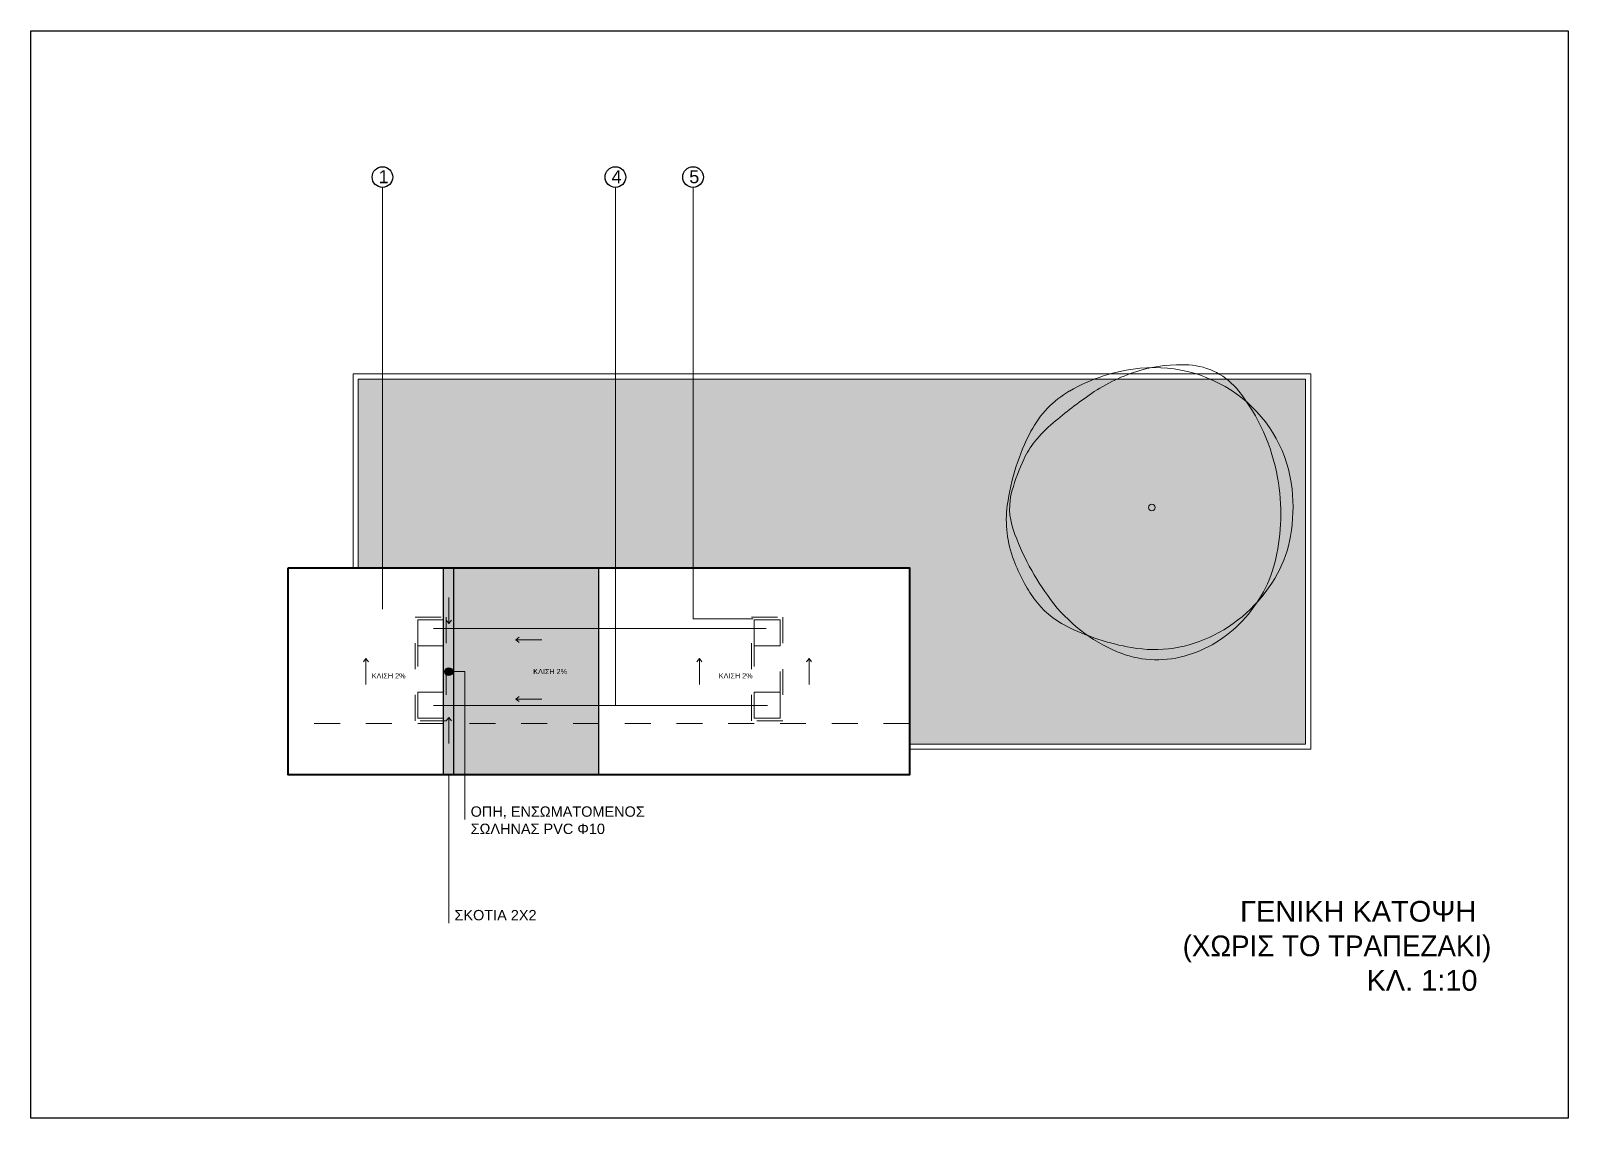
# Model space of a CAD drawing. Header units: millimetres. Extents: x -2.1 to 56.3, y -12 to 10.2.
# Drawn here: x 14 to 19.94, y 0 to 4.2 of the extents above; entities that cross this region are included whole.
import ezdxf

# ---------------------------------------------------------------- set-up
doc = ezdxf.new("R2010")
doc.units = ezdxf.units.MM
doc.header["$LTSCALE"] = 0.01
doc.linetypes.add('ACAD_ISO02W100', pattern=[15, 12, -3])
for name, color, linetype, lineweight in [('0.4', 252, 'Continuous', 40), ('CONCRETE', 253, 'Continuous', 30), ('HIDDEN', 254, 'Continuous', 20), ('PROVOLH', 81, 'Continuous', 5), ('SYMBOLS', 51, 'Continuous', 15), ('WOOD', 33, 'Continuous', 30)]:
    doc.layers.add(name, color=color, linetype=linetype, lineweight=lineweight)
doc.layers.add('HATCH GARBILO', color=253, linetype='Continuous', lineweight=18, true_color=0xa1a290)
doc.layers.add('HATCH WOOD', color=35, linetype='Continuous', lineweight=9, true_color=0x96704a)
doc.layers.add('ΤΕΧΤ', color=35, linetype='Continuous')
doc.styles.get("Standard").update_dxf_attribs({"font": 'arial.ttf'})

# ---------------------------------------------------------------- blocks, each defined once
blk = doc.blocks.new('i-tree07')
at = {"color": 0, "linetype": 'ByBlock', "lineweight": -2}
blk.add_circle((-0.041, 0.021), 0.0552, dxfattribs=at)
for centre, radius, start, end in [((0.06, -0.594), 2.957, 95.7738, 119.9478), ((0.433, 0.02), 2.388, 86.5866, 106.37), ((0, 0), 2.36, 51.539, 95.7738), ((0.507, 1.256), 1.15, 38.2095, 86.5866), ((0.565, -0.429), 2.856, 106.37, 124.4463), ((-0.581, 0.52), 1.672, 119.9478, 152.2852), ((3.425, -4.598), 7.911, 124.4463, 130.3029), ((-1.141, -0.042), 3.248, 9.9836, 38.2095), ((0.077, 0.097), 2.236, 6.0228, 51.539), ((1.236, -0.435), 3.725, 152.2852, 172.4004), ((-0.223, -0.297), 2.272, 130.3029, 141.2439), ((-0.846, 0.204), 1.473, 141.2439, 154.9918), ((1.077, -0.694), 3.595, 154.9918, 163.7791), ((-1.507, -0.106), 3.62, 358.8879, 9.9836), ((-1.342, 0.01), 1.076, 163.7791, 199.3822), ((-0.554, 0.031), 2.871, 350.2306, 6.0228), ((-0.614, -0.188), 1.859, 172.4004, 201.0273), ((-1.069, -0.114), 3.181, 347.0495, 358.8879), ((1.76, 1.101), 4.364, 199.3822, 216.8466), ((0.291, -0.115), 2.014, 331.3474, 350.2306), ((0.728, 0.327), 3.296, 201.0273, 207.8189), ((-0.174, -0.32), 2.263, 316.7622, 347.0495), ((0.045, -0.033), 2.524, 207.8189, 215.5825), ((-0.135, 0.118), 2.498, 296.8805, 331.3474), ((-0.824, -0.655), 1.455, 215.5825, 243.3836), ((0.435, 0.108), 2.709, 216.8466, 247.0468), ((0.295, 1.578), 3.953, 243.3836, 260.1463), ((-0.063, -0.425), 2.11, 285.3697, 316.7622), ((-0.004, -0.141), 2.208, 260.1463, 296.8805), ((0.044, -0.815), 1.706, 247.0468, 285.3697)]:
    blk.add_arc(centre, radius, start, end, dxfattribs=at)

msp = doc.modelspace()

# ---------------------------------------------------------------- hatches: boundary and pattern name
at = {"layer": 'HATCH GARBILO', "transparency": 33554495}
h = msp.add_hatch(color=256, dxfattribs=at)
h.dxf.hatch_style = 1
h.paths.add_polyline_path([(15.635, 2.125), (15.595, 2.125), (15.595, 1.325), (15.635, 1.325), (15.635, 1.725), (15.63, 1.725, -1), (15.6, 1.725, -1), (15.63, 1.725), (15.635, 1.725)])
at = {"layer": 'HATCH GARBILO', "transparency": 33554457}
h = msp.add_hatch(color=256, dxfattribs=at)
h.dxf.hatch_style = 1
h.paths.add_polyline_path([(16.195, 2.125), (15.635, 2.125), (15.635, 1.725), (15.6775, 1.725), (15.6775, 1.325), (16.195, 1.325)])
h.paths.add_polyline_path([(15.6775, 1.725), (15.635, 1.725), (15.635, 1.325), (15.6775, 1.325)], flags=17)
at = {"layer": 'HATCH WOOD', "transparency": 33554623}
h = msp.add_hatch(dxfattribs=at)
h.set_pattern_fill('AR-SAND', color=256, scale=0.00089)
h.set_pattern_definition([(37.5, (8.74, -8.093034), (-0.00142403, 0.04355778), [0, -0.03436112, 0, -0.0384302, 0, -0.03673475]), (7.5, (8.74, -8.093034), (0.04000757, 0.06379743), [0, -0.01853692, 0, -0.03097022, 0, -0.01186815]), (327.5, (8.712194, -8.093034), (0.07039832, 0.00012791), [0, -0.011303, 0, -0.0406908, 0, -0.0531241]), (317.5, (8.712194, -8.093034), (0.06795652, 0.0198407), [0, -0.0056515, 0, -0.02667508, 0, -0.0305181])])
h.paths.add_polyline_path([(18.925, 2.855), (15.265, 2.855), (15.265, 2.125), (17.395, 2.125), (17.395, 1.445), (18.925, 1.445)])
at = {"layer": 'SYMBOLS', "transparency": 33554585}
h = msp.add_hatch(color=256, dxfattribs=at)
h.dxf.hatch_style = 1
h.paths.add_polyline_path([(15.6, 1.725, 1), (15.63, 1.725, 1)])

# ---------------------------------------------------------------- linework, layer by layer
msp.add_lwpolyline([(16.97, 4.2), (19.94, 4.2), (19.94, 0), (16.97, 0), (14, 0), (14, 4.2)], close=True)
at = {"layer": '0.4'}
msp.add_lwpolyline([(14.995, 2.1258), (17.395, 2.1258), (17.395, 1.3258), (14.995, 1.3258)], close=True, dxfattribs=at)
at = {"layer": 'CONCRETE'}
for p, q in [((15.595, 1.325), (15.595, 2.125)), ((15.635, 1.325), (15.635, 2.125)), ((16.195, 1.325), (16.195, 2.125))]:
    msp.add_line(p, q, dxfattribs=at)
msp.add_lwpolyline([(14.995, 2.125), (17.395, 2.125), (17.395, 1.325), (14.995, 1.325)], close=True, dxfattribs=at)
msp.add_circle((15.615, 1.725), 0.015, dxfattribs=at)
at = {"layer": 'HIDDEN', "linetype": 'ACAD_ISO02W100', "ltscale": 0.04}
msp.add_line((17.395, 1.525), (14.995, 1.525), dxfattribs=at)
msp.add_line((17.395, 1.525), (14.995, 1.525), dxfattribs=at)
for points in [[(15.485, 1.935), (15.605, 1.935), (15.605, 1.535), (15.485, 1.535)], [(15.495, 1.825), (15.595, 1.825), (15.595, 1.925), (15.495, 1.925)], [(15.495, 1.825), (15.595, 1.825), (15.595, 1.925), (15.495, 1.925)], [(15.495, 1.925), (15.595, 1.925), (15.595, 1.545), (15.495, 1.545)], [(16.785, 1.935), (16.905, 1.935), (16.905, 1.535), (16.785, 1.535)], [(16.795, 1.825), (16.895, 1.825), (16.895, 1.925), (16.795, 1.925)], [(16.795, 1.825), (16.895, 1.825), (16.895, 1.925), (16.795, 1.925)], [(16.795, 1.925), (16.895, 1.925), (16.895, 1.545), (16.795, 1.545)], [(15.495, 1.545), (15.595, 1.545), (15.595, 1.645), (15.495, 1.645)], [(15.495, 1.545), (15.595, 1.545), (15.595, 1.645), (15.495, 1.645)], [(16.795, 1.545), (16.895, 1.545), (16.895, 1.645), (16.795, 1.645)], [(16.795, 1.545), (16.895, 1.545), (16.895, 1.645), (16.795, 1.645)]]:
    msp.add_lwpolyline(points, close=True, dxfattribs=at)
at = {"layer": 'PROVOLH'}
for points in [[(15.245, 2.125), (15.245, 2.875), (18.945, 2.875), (18.945, 1.425), (17.395, 1.425)], [(15.265, 2.125), (15.265, 2.855), (18.925, 2.855), (18.925, 1.445), (17.395, 1.445)]]:
    msp.add_lwpolyline(points, dxfattribs=at)
at = {"layer": 'SYMBOLS'}
for p, q in [((15.3587, 1.9661), (15.3587, 3.5951)), ((16.2587, 1.8915), (16.2587, 3.5951)), ((16.5587, 1.9285), (16.5587, 3.5951)), ((15.615, 1.911), (15.615, 2.011)), ((15.615, 1.911), (15.605, 1.9238)), ((15.615, 1.911), (15.625, 1.9238)), ((16.5587, 1.9285), (16.7909, 1.9285)), ((16.2587, 1.8915), (15.5561, 1.8915)), ((15.8744, 1.8477), (15.8872, 1.8577)), ((15.8744, 1.8477), (15.9744, 1.8477)), ((15.8744, 1.8477), (15.8872, 1.8377)), ((16.2587, 1.8915), (16.8418, 1.8915)), ((16.2587, 1.8915), (16.2587, 1.5938)), ((15.295, 1.775), (15.285, 1.7622)), ((15.295, 1.775), (15.295, 1.675)), ((15.295, 1.775), (15.305, 1.7622)), ((15.6775, 1.725), (15.615, 1.725)), ((15.6775, 1.725), (15.6775, 1.1534)), ((16.5832, 1.775), (16.5732, 1.7622)), ((16.5832, 1.775), (16.5832, 1.675)), ((16.5832, 1.775), (16.5932, 1.7622)), ((17.0068, 1.775), (16.9968, 1.7622)), ((17.0068, 1.775), (17.0068, 1.675)), ((17.0068, 1.775), (17.0168, 1.7622)), ((15.8744, 1.6191), (15.8872, 1.6291)), ((15.8744, 1.6191), (15.9744, 1.6191)), ((15.8744, 1.6191), (15.8872, 1.6091)), ((16.2587, 1.5938), (15.5561, 1.5938)), ((15.615, 1.5475), (15.605, 1.5347)), ((15.615, 1.5475), (15.615, 1.4475)), ((15.615, 1.5475), (15.625, 1.5347)), ((16.2587, 1.5938), (16.8464, 1.5938)), ((15.615, 1.325), (15.615, 0.7534))]:
    msp.add_line(p, q, dxfattribs=at)
at = {"layer": 'ΤΕΧΤ'}
for centre in [(15.3587, 3.6349), (16.2587, 3.6349), (16.5587, 3.6349)]:
    msp.add_circle(centre, 0.0398, dxfattribs=at)

# ---------------------------------------------------------------- block references
at = {"layer": 'PROVOLH', "xscale": 0.2312514262204872, "yscale": 0.2312514262204872, "zscale": 0.2312514262204872}
msp.add_blockref('i-tree07', (18.3409, 2.3535), dxfattribs=at)

# ---------------------------------------------------------------- texts
at = {"layer": 'WOOD', "insert": (18.2493, 0.8392), "char_height": 0.08, "attachment_point": 1}
msp.add_mtext_dynamic_manual_height_columns('\\pi0.29883;    ΓΕΝΙΚΗ ΚΑΤΟΨΗ\\P\\pi0.20117;{\\fCentury Gothic|b0|i0|c0|p34;(\\fCentury Gothic|b0|i0|c161|p34;ΧΩΡΙΣ ΤΟ ΤΡΑΠΕΖΑΚΙ\\fCentury Gothic|b0|i0|c0|p34;)} {\\H2.1353x; }\\P\\pi0.91127;ΚΛ. 1:10{\\H1.7283x; }', width=1.326552, gutter_width=12.5, heights=[0], dxfattribs=at)
at = {"layer": 'ΤΕΧΤ', "attachment_point": 1}
for s, width, insert, char_height in [('1', 0.250901, (15.344, 3.6613), 0.05), ('4', 0.250901, (16.244, 3.6613), 0.05), ('5', 0.250901, (16.544, 3.6613), 0.05), ('ΚΛΙΣΗ 2%', 0.789379, (15.9413, 1.7353), 0.02), ('ΚΛΙΣΗ 2%', 0.789379, (15.3174, 1.7186), 0.02), ('ΚΛΙΣΗ 2%', 0.789379, (16.6582, 1.7186), 0.02), ('OΠΗ, ΕΝΣΩΜΑΤΟΜΕΝΟΣ ΣΩΛΗΝΑΣ PVC Φ10', 0.925988, (15.6995, 1.2044), 0.04), ('ΣΚΟΤΙΑ 2Χ2', 0.925988, (15.637, 0.8044), 0.04)]:
    msp.add_mtext_dynamic_manual_height_columns(s, width=width, gutter_width=0.5, heights=[0], dxfattribs=dict(at, insert=insert, char_height=char_height))

doc.saveas('drawing.dxf')
